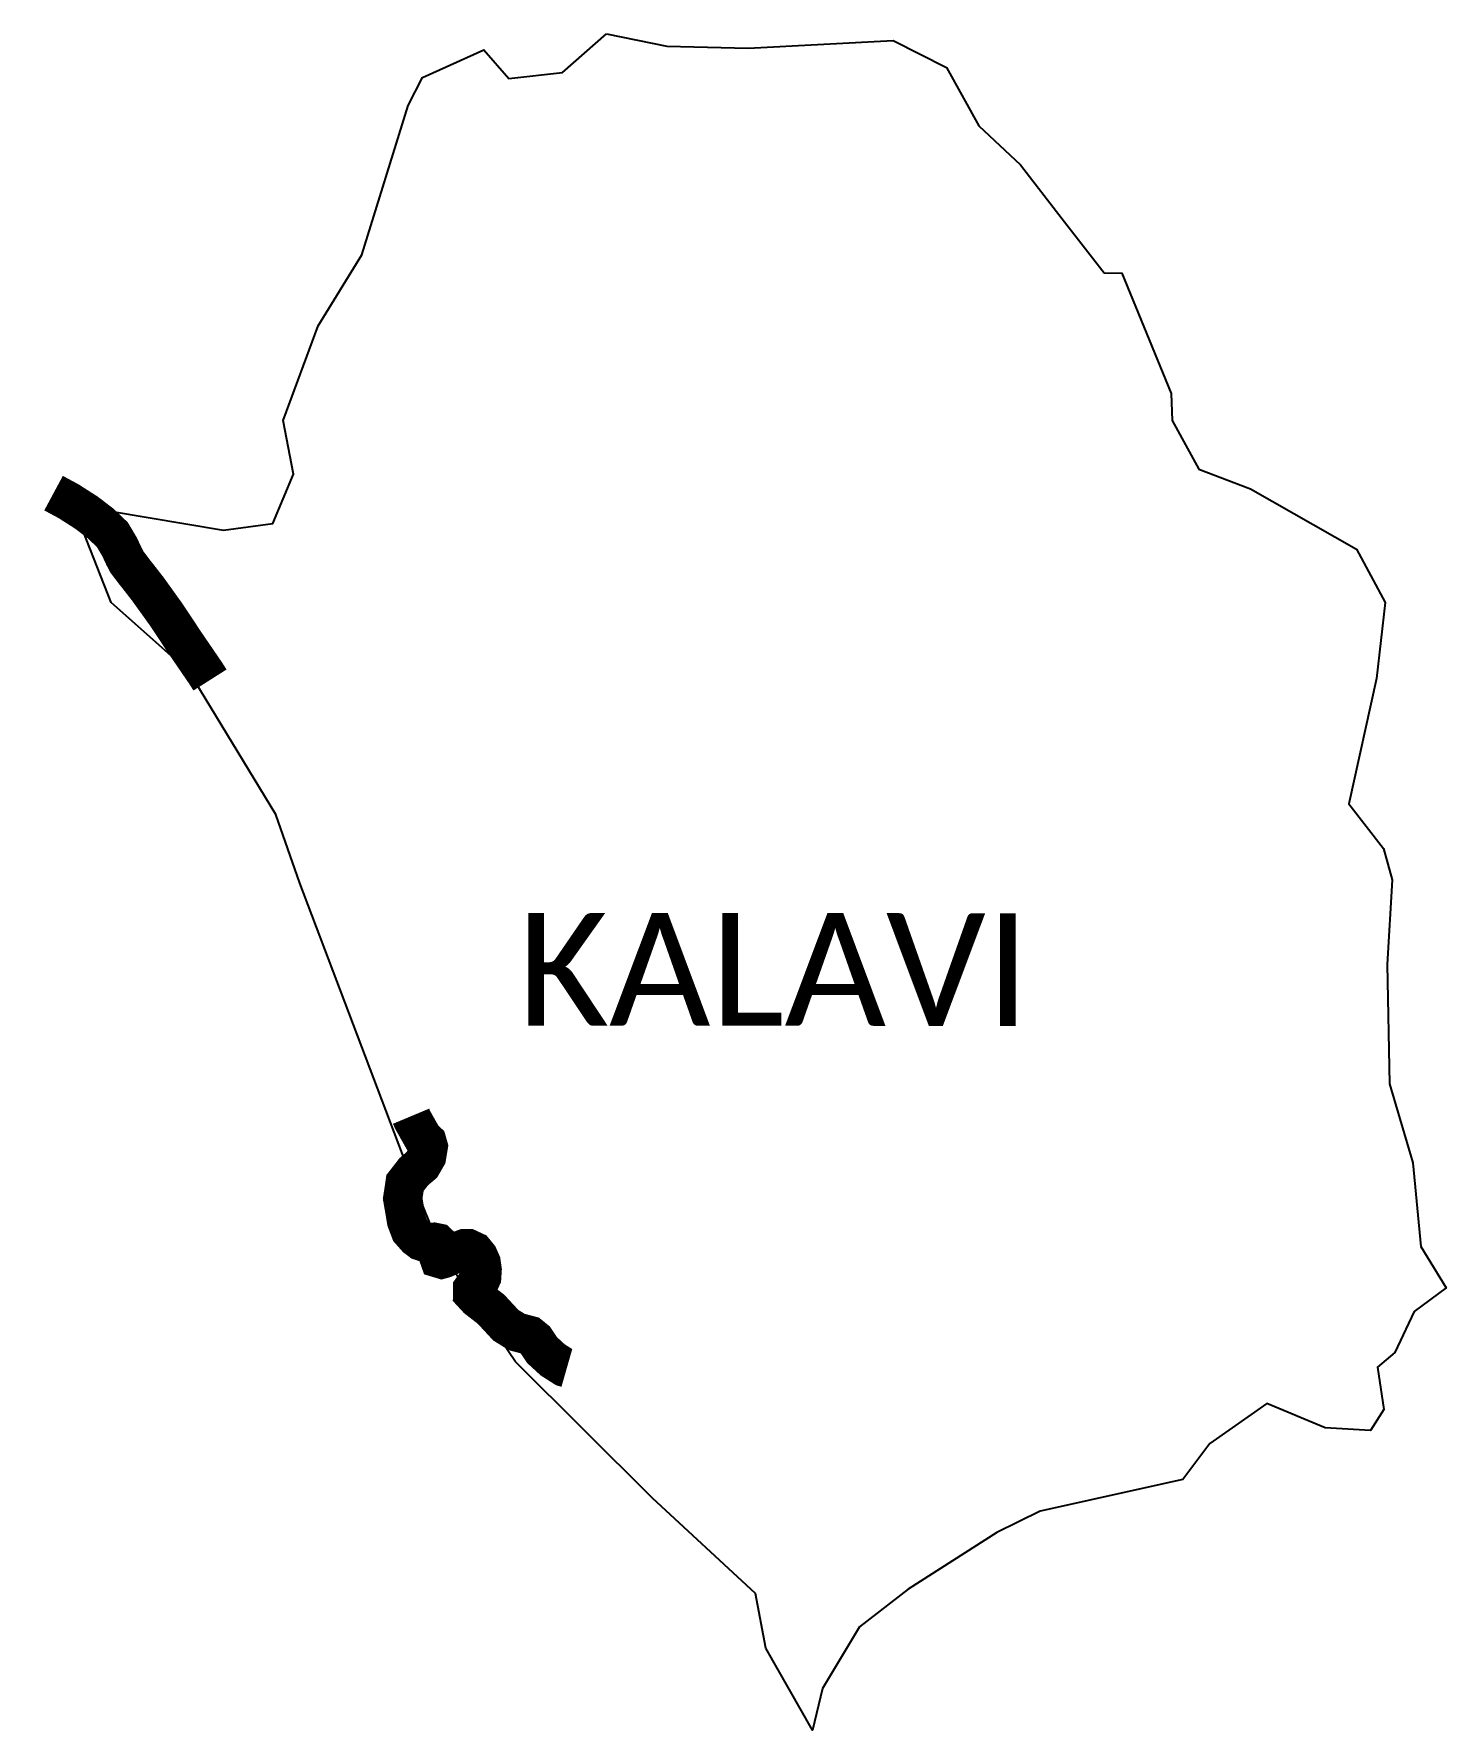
# Model space of a CAD drawing. Header units: metres. Extents: x 348742 to 350543, y 1757901 to 1760063.
import ezdxf

# ---------------------------------------------------------------- set-up
doc = ezdxf.new("R2010")
doc.units = ezdxf.units.M
doc.layers.add('ARTIFICIALLY PROTECTED', color=10, linetype='Continuous')
doc.layers.add('VILLAGE NAME', color=250, linetype='Continuous')

msp = doc.modelspace()

# ---------------------------------------------------------------- linework, layer by layer
at = {"color": 3}
for points in [[(349472.1, 1760063.4), (349549.1, 1760047.6), (349652.8, 1760045.3), (349837.5, 1760055.2), (349905.7, 1760020.7), (349946.8, 1759946.2), (350000, 1759896.3), (350053.3, 1759827.5), (350106.6, 1759758.6), (350129.4, 1759758.1), (350192.3, 1759604.7), (350193.6, 1759570.6), (350227.6, 1759508.2), (350293.2, 1759483.5), (350428.6, 1759406.3), (350464.9, 1759338.3), (350453.9, 1759241.4), (350418.7, 1759081.7), (350463.1, 1759024.6), (350473.8, 1758984.6), (350467.4, 1758876.7), (350470.6, 1758724.6), (350500.4, 1758624), (350510.6, 1758517.1), (350542.7, 1758464.6), (350502, 1758434.3), (350477.5, 1758382.1), (350455.3, 1758363.4), (350463.5, 1758309.2), (350446.3, 1758282.7), (350388.5, 1758285.8), (350314, 1758317.1), (350241.3, 1758266.1), (350207.2, 1758220.1), (350025.2, 1758179.8), (349969.9, 1758152.3), (349856.7, 1758080), (349794.8, 1758032.2), (349747.4, 1757953.4), (349734.7, 1757900.5), (349675.2, 1758005), (349662, 1758074.7), (349530.6, 1758196.4), (349356.1, 1758369.9), (349263.1, 1758507.5), (349222.5, 1758606.7), (349081.1, 1758980.4), (349050.4, 1759067.9), (348939.9, 1759250.1), (348840.7, 1759338.4), (348791.8, 1759462.7), (348983.8, 1759430.5), (349046.7, 1759439.3), (349073, 1759502.1), (349059.7, 1759570.5), (349104.5, 1759691.1), (349160.3, 1759781.7), (349219.2, 1759972.2), (349237.5, 1760007.9), (349315.8, 1760043.3), (349347.4, 1760006.5), (349415.9, 1760014.3)], [(349415.9, 1760014.3), (349472.1, 1760063.4)]]:
    msp.add_lwpolyline(points, dxfattribs=at)
at = {"layer": 'ARTIFICIALLY PROTECTED', "const_width": 50, "flags": 128}
for points in [[(348767, 1759477.8), (348786, 1759467.6), (348809.3, 1759452.7), (348827.3, 1759438.9), (348842, 1759424.8), (348851.3, 1759409.1), (348856.8, 1759397.3), (348860.6, 1759390), (348870.2, 1759377.3), (348874.9, 1759371.4), (348887.5, 1759355.2), (348910.9, 1759322.6), (348934.6, 1759286.8), (348960.6, 1759248.8), (348966.5, 1759239.5)], [(349222.9, 1758683.3), (349224.7, 1758679), (349234.4, 1758661.8), (349238.2, 1758655.1), (349243.2, 1758650.6), (349244.9, 1758644.7), (349242.8, 1758631.9), (349236.6, 1758621.2), (349226.4, 1758612.6), (349219.5, 1758603.7), (349215.2, 1758598.2), (349213.8, 1758588.6), (349212.2, 1758578.2), (349214.5, 1758565), (349217, 1758550), (349221.9, 1758537.2), (349229.7, 1758528.4), (349235.2, 1758524.2), (349240, 1758522.6), (349246.6, 1758521.9), (349252.2, 1758522.6), (349256.6, 1758521.7), (349259.5, 1758518.9), (349259.8, 1758514.9), (349258.7, 1758507.9), (349258.2, 1758503.9), (349258.9, 1758501.9), (349261.9, 1758501), (349265.1, 1758501.9), (349273.2, 1758505.4), (349282.8, 1758511.4), (349291.3, 1758514.5), (349296.1, 1758514.4), (349303.4, 1758511), (349308.8, 1758504.4), (349312.3, 1758496.6), (349313.6, 1758487.4), (349313, 1758478), (349310.6, 1758472.8), (349305.1, 1758468.4), (349301.4, 1758463.3), (349301.3, 1758457.3), (349307.4, 1758450.7), (349325, 1758437), (349343.7, 1758416.8), (349357.7, 1758408.1), (349374.4, 1758403.7), (349381.3, 1758398.1), (349390, 1758385), (349403.6, 1758372.5), (349418.1, 1758363.3), (349421.6, 1758362.3)]]:
    msp.add_lwpolyline(points, dxfattribs=at)

# ---------------------------------------------------------------- texts
at = {"layer": 'VILLAGE NAME', "insert": (349358.9, 1758942.4), "char_height": 143.7, "attachment_point": 1, "rotation": 359.9793}
msp.add_mtext_dynamic_manual_height_columns('{\\fCalibri|b0|i0|c0|p34;KALAVI}', width=1418, gutter_width=718.5, heights=[0], dxfattribs=at)

doc.saveas('drawing.dxf')
